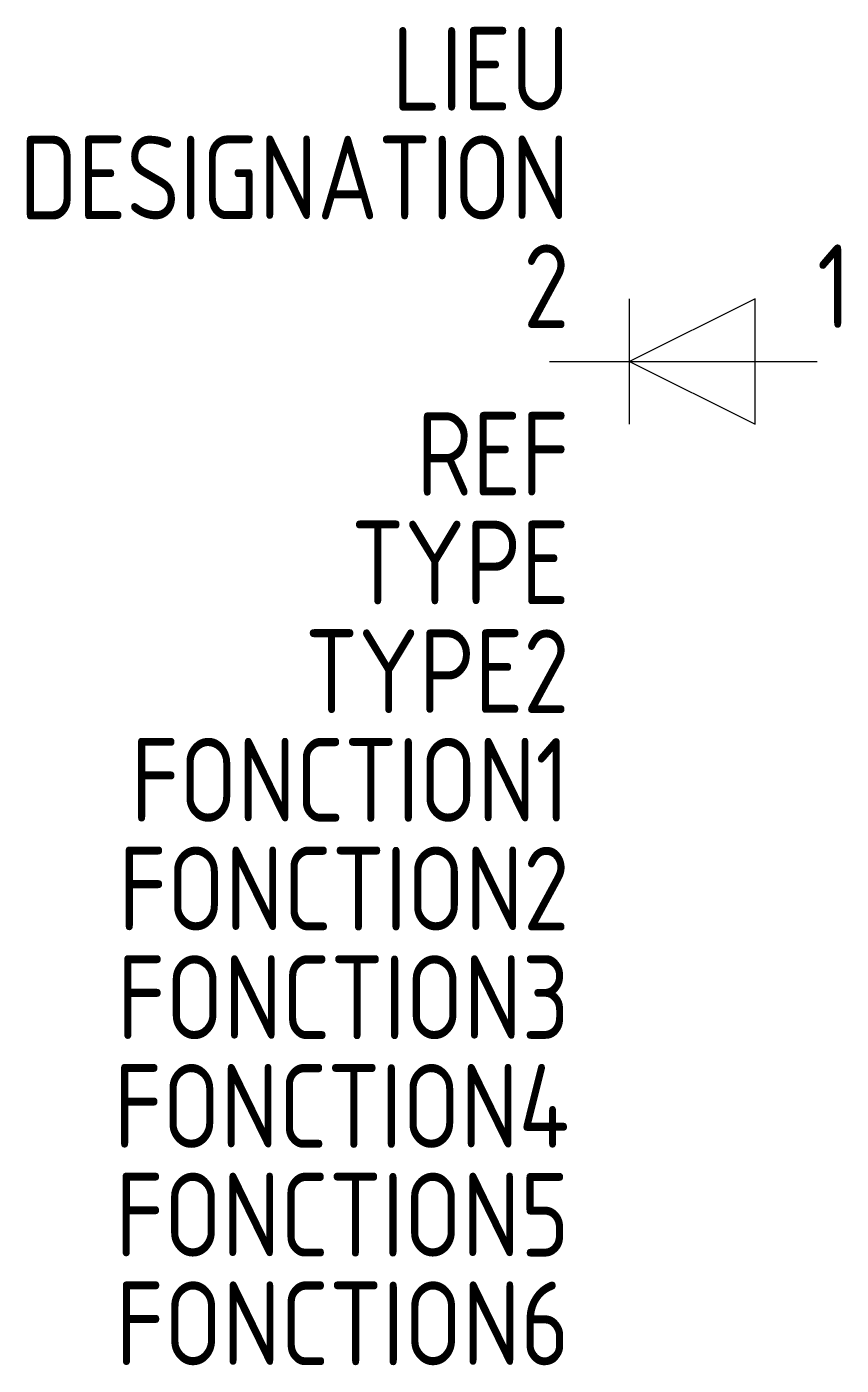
# Model space of a CAD drawing. Extents: x -1600.3 to -1575.9, y -909.6 to -869.6.
import ezdxf
from ezdxf.enums import TextEntityAlignment as Align

# ---------------------------------------------------------------- set-up
doc = ezdxf.new("R2010")
doc.units = 0
for name, color, linetype in [('SYMB_FIL', 3, 'CONTINUOUS'), ('SYMB_FIL_FIN', 1, 'CONTINUOUS'), ('SYMB_REF_CONTACT', 2, 'CONTINUOUS'), ('SYMB_TXT_CONTACT', 2, 'CONTINUOUS'), ('SYMB_TXT_NOM', 3, 'CONTINUOUS')]:
    doc.layers.add(name, color=color, linetype=linetype)
doc.styles.add('NET2_5', font='isocp.shx', dxfattribs={"width": 0.9, "height": 2.5})

msp = doc.modelspace()

# ---------------------------------------------------------------- linework, layer by layer
at = {"layer": 'SYMB_FIL'}
msp.add_line((-1584.634, -879.593), (-1576.634, -879.593), dxfattribs=at)
at = {"layer": 'SYMB_FIL_FIN'}
for p, q in [((-1578.484, -877.718), (-1582.234, -879.593)), ((-1582.234, -881.468), (-1582.234, -877.718)), ((-1578.484, -881.468), (-1578.484, -877.718)), ((-1582.234, -879.593), (-1578.484, -881.468))]:
    msp.add_line(p, q, dxfattribs=at)

# ---------------------------------------------------------------- texts
at = {"layer": 'SYMB_REF_CONTACT', "style": 'NET2_5', "width": 0.9, "flags": 8}
msp.add_attdef('REF', text='', height=2.5, dxfattribs=at).set_placement((-1584.034, -883.604), align=Align.RIGHT)
at = {"layer": 'SYMB_TXT_CONTACT', "style": 'NET2_5', "width": 0.9, "flags": 8}
msp.add_attdef('2', text='K', height=2.5, dxfattribs=at).set_placement((-1584.034, -878.593), align=Align.RIGHT)
msp.add_attdef('1', (-1576.634, -878.593), 'A', height=2.5, dxfattribs=at)
at = {"layer": 'SYMB_TXT_NOM', "style": 'NET2_5', "width": 0.9, "flags": 8}
for tag, text, p in [('LIEU', '', (-1584.034, -872.093)), ('DESIGNATION', 'V?', (-1584.034, -875.343)), ('TYPE', '', (-1584.034, -886.854)), ('TYPE2', '', (-1584.034, -890.104)), ('FONCTION1', '', (-1584.034, -893.354)), ('FONCTION2', '', (-1584.034, -896.604)), ('FONCTION3', '', (-1584.034, -899.854)), ('FONCTION4', '', (-1584.034, -903.104)), ('FONCTION5', '', (-1584.034, -906.354)), ('FONCTION6', '', (-1584.034, -909.604))]:
    msp.add_attdef(tag, text=text, height=2.5, dxfattribs=at).set_placement(p, align=Align.RIGHT)

doc.saveas('drawing.dxf')
